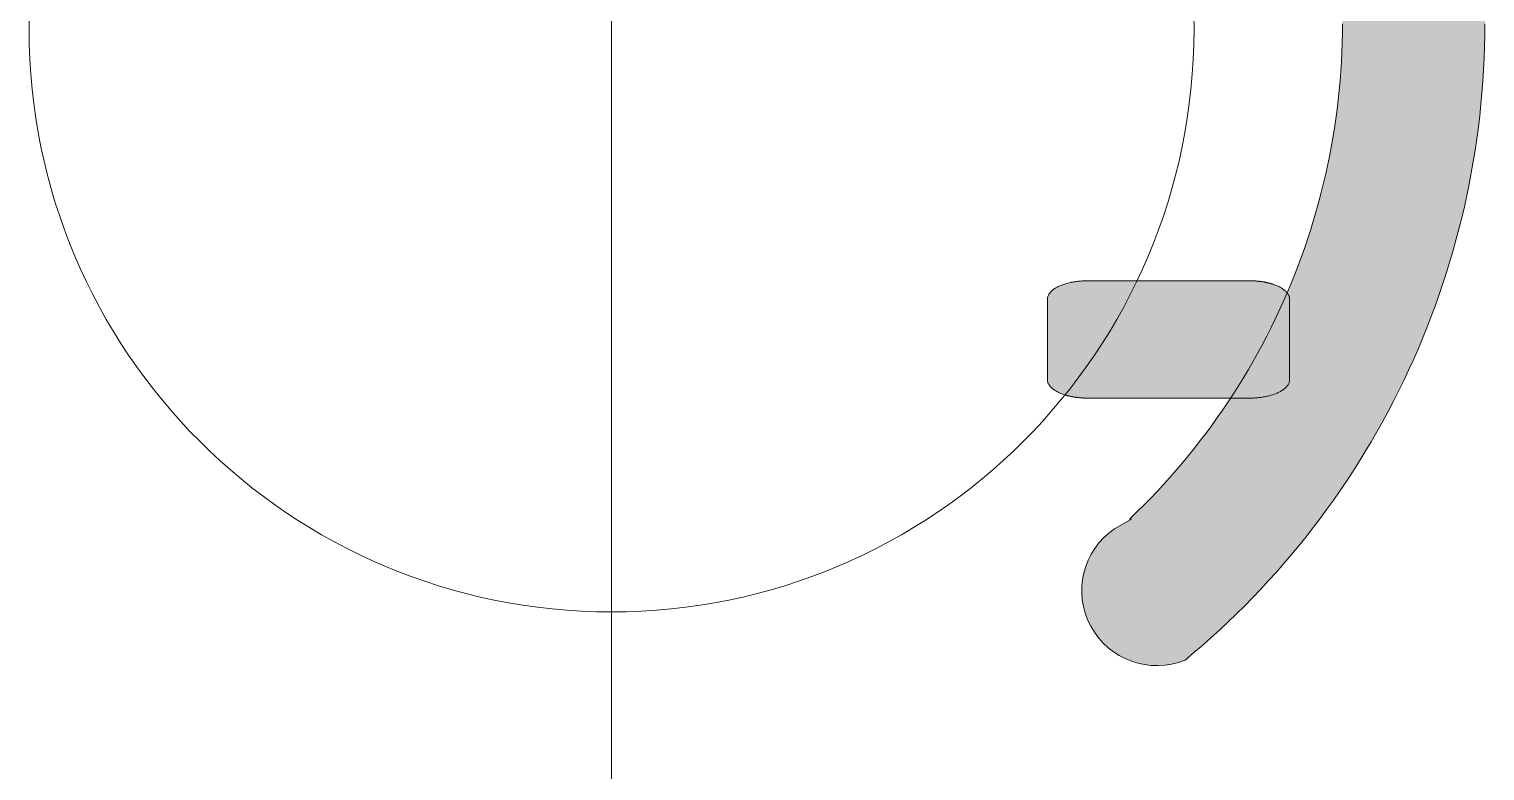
# Model space of a CAD drawing. Header units: metres. Extents: x 512 to 829, y -209 to 245.
# Drawn here: x 726.929 to 727.44, y -78.235 to -77.974 of the extents above; entities that cross this region are included whole.
import ezdxf

# ---------------------------------------------------------------- set-up
doc = ezdxf.new("R2010")
doc.units = ezdxf.units.M
doc.header["$LTSCALE"] = 0.508
doc.layers.add('None', color=7, linetype='Continuous', lineweight=5)

msp = doc.modelspace()

# ---------------------------------------------------------------- hatches: boundary and pattern name
at = {"layer": 'None', "linetype": 'Continuous', "lineweight": 0}
h = msp.add_hatch(color=253, dxfattribs=at)
edge = h.paths.add_edge_path()
edge.add_arc((727.3245898182173, -77.77331993848247), 0.0263100125701542, 151.7176080550718, 235.6582726372454, ccw=False)
edge.add_arc((727.3245866397265, -77.77332192253186), 0.02630815379662773, 67.76075311907522, 151.7105229499708, ccw=False)
edge.add_line((727.3345436158066, -77.74897079147968), (727.3376486158066, -77.75157179147969))
edge.add_line((727.3376486158066, -77.7515717914797), (727.3407176158066, -77.75421579147971))
edge.add_line((727.3407176158066, -77.75421579147962), (727.3437466158066, -77.75690079147962))
edge.add_line((727.3437466158067, -77.75690079147967), (727.3467326158067, -77.75962279147966))
edge.add_line((727.3467326158067, -77.75962279147961), (727.3496896158067, -77.76239279147961))
edge.add_line((727.3496896158067, -77.76239279147967), (727.3526066158067, -77.76520579147967))
edge.add_line((727.3526066158066, -77.76520579147962), (727.3554786158066, -77.76805279147962))
edge.add_line((727.3554786158066, -77.7680527914797), (727.3583156158066, -77.77094479147969))
edge.add_line((727.3583156158066, -77.77094479147968), (727.3611086158066, -77.77387379147967))
edge.add_line((727.3611086158066, -77.77387379147967), (727.3638566158066, -77.77683579147967))
edge.add_line((727.3638566158066, -77.7768357914797), (727.3665706158066, -77.7798447914797))
edge.add_line((727.3665706158067, -77.77984479147972), (727.3692426158067, -77.7828927914797))
edge.add_line((727.3692426158067, -77.78289279147964), (727.3718656158067, -77.78596879147963))
edge.add_line((727.3718656158067, -77.7859687914796), (727.3744476158066, -77.78908579147961))
edge.add_line((727.3744476158067, -77.78908579147969), (727.3769886158067, -77.79224079147971))
edge.add_line((727.3769886158067, -77.79224079147968), (727.3794856158066, -77.79543279147968))
edge.add_line((727.3794856158066, -77.7954327914797), (727.3819306158066, -77.7986497914797))
edge.add_line((727.3819306158067, -77.79864979147965), (727.3843366158067, -77.80190679147964))
edge.add_line((727.3843366158067, -77.80190679147961), (727.3866976158066, -77.80520079147962))
edge.add_line((727.3866976158067, -77.8052007914797), (727.3890126158067, -77.8085257914797))
edge.add_line((727.3890126158067, -77.80852579147961), (727.3912776158066, -77.8118817914796))
edge.add_line((727.3912776158066, -77.81188179147966), (727.3934946158066, -77.81526479147966))
edge.add_line((727.3934946158066, -77.81526479147965), (727.3956656158066, -77.81868079147966))
edge.add_line((727.3956656158067, -77.81868079147966), (727.3977866158067, -77.82212179147966))
edge.add_line((727.3977866158067, -77.82212179147962), (727.3998656158067, -77.82560479147962))
edge.add_line((727.3998656158067, -77.82560479147969), (727.4018896158067, -77.82910679147969))
edge.add_line((727.4018896158067, -77.8291067914796), (727.4038686158067, -77.8326407914796))
edge.add_line((727.4038686158067, -77.83264079147966), (727.4057976158067, -77.83620679147967))
edge.add_line((727.4057976158067, -77.83620679147964), (727.4076716158067, -77.83978679147964))
edge.add_line((727.4076716158066, -77.8397867914797), (727.4094966158067, -77.84339479147968))
edge.add_line((727.4094966158067, -77.84339479147968), (727.4112756158066, -77.8470367914797))
edge.add_line((727.4112756158066, -77.8470367914797), (727.4130016158066, -77.8507017914797))
edge.add_line((727.4130016158067, -77.85070179147965), (727.4146756158067, -77.85438579147966))
edge.add_line((727.4146756158067, -77.85438579147967), (727.4162956158067, -77.85809179147967))
edge.add_line((727.4162956158067, -77.85809179147964), (727.4178656158067, -77.86181979147963))
edge.add_line((727.4178656158067, -77.86181979147966), (727.4193876158067, -77.86558179147966))
edge.add_line((727.4193876158067, -77.86558179147971), (727.4208526158067, -77.8693567914797))
edge.add_line((727.4208526158067, -77.86935679147962), (727.4222636158066, -77.87314579147963))
edge.add_line((727.4222636158066, -77.87314579147971), (727.4236246158066, -77.87696279147971))
edge.add_line((727.4236246158067, -77.87696279147963), (727.4249316158067, -77.88079679147964))
edge.add_line((727.4249316158067, -77.88079679147961), (727.4261806158067, -77.88463979147961))
edge.add_line((727.4261806158066, -77.88463979147969), (727.4273816158067, -77.88851079147969))
edge.add_line((727.4273816158067, -77.88851079147969), (727.4285246158066, -77.89239479147969))
edge.add_line((727.4285246158066, -77.89239479147966), (727.4296146158066, -77.89629079147966))
edge.add_line((727.4296146158067, -77.89629079147971), (727.4306506158067, -77.90020979147971))
edge.add_line((727.4306506158067, -77.90020979147971), (727.4316296158067, -77.90413079147972))
edge.add_line((727.4316296158066, -77.9041307914797), (727.4325546158067, -77.9080697914797))
edge.add_line((727.4325546158067, -77.90806979147965), (727.4334266158066, -77.91202879147966))
edge.add_line((727.4334266158066, -77.91202879147966), (727.4342396158066, -77.91598779147967))
edge.add_line((727.4342396158066, -77.91598779147967), (727.4349996158066, -77.91996379147966))
edge.add_line((727.4349996158066, -77.91996379147963), (727.4357046158067, -77.92395779147964))
edge.add_line((727.4357046158067, -77.92395779147967), (727.4363516158066, -77.92794979147966))
edge.add_line((727.4363516158066, -77.9279497914797), (727.4369446158066, -77.9319567914797))
edge.add_line((727.4369446158066, -77.9319567914797), (727.4374796158066, -77.93596679147971))
edge.add_line((727.4374796158066, -77.9359667914797), (727.4379606158067, -77.93999079147969))
edge.add_line((727.4379606158067, -77.93999079147966), (727.4383836158066, -77.94401979147966))
edge.add_line((727.4383836158066, -77.94401979147972), (727.4387516158066, -77.94804879147972))
edge.add_line((727.4387516158067, -77.94804879147966), (727.4390616158067, -77.95208179147966))
edge.add_line((727.4390616158066, -77.95208179147971), (727.4393166158067, -77.9561267914797))
edge.add_line((727.4393166158067, -77.95612679147962), (727.4395136158066, -77.96017379147963))
edge.add_line((727.4395136158066, -77.96017379147963), (727.4396546158066, -77.96420779147962))
edge.add_line((727.4396546158067, -77.96420779147968), (727.4397406158067, -77.96825779147969))
edge.add_line((727.4397406158067, -77.96825779147969), (727.4397686158068, -77.97230879147968))
edge.add_line((727.4397686158067, -77.97230879147969), (727.4397406158066, -77.9763597914797))
edge.add_line((727.4397406158067, -77.9763597914797), (727.4396546158067, -77.98040879147969))
edge.add_line((727.4396546158067, -77.9804087914797), (727.4395136158067, -77.9844437914797))
edge.add_line((727.4395136158066, -77.98444379147963), (727.4393166158067, -77.98849079147965))
edge.add_line((727.4393166158067, -77.98849079147965), (727.4390616158066, -77.99253379147964))
edge.add_line((727.4390616158066, -77.99253379147967), (727.4387516158066, -77.99656879147967))
edge.add_line((727.4387516158067, -77.99656879147972), (727.4383836158067, -78.00059779147972))
edge.add_line((727.4383836158066, -78.00059779147966), (727.4379606158067, -78.00462379147967))
edge.add_line((727.4379606158067, -78.00462379147973), (727.4374806158066, -78.00864979147971))
edge.add_line((727.4374806158066, -78.00864979147968), (727.4369436158066, -78.0126637914797))
edge.add_line((727.4369436158066, -78.01266379147967), (727.4363526158066, -78.01665879147967))
edge.add_line((727.4363526158066, -78.0166587914797), (727.4357056158067, -78.0206557914797))
edge.add_line((727.4357056158067, -78.02065579147973), (727.4349996158066, -78.02465279147972))
edge.add_line((727.4349996158066, -78.02465279147964), (727.4342396158066, -78.02862979147966))
edge.add_line((727.4342396158066, -78.02862979147972), (727.4334256158066, -78.03258979147971))
edge.add_line((727.4334256158066, -78.03258979147961), (727.4325566158067, -78.03653879147961))
edge.add_line((727.4325566158067, -78.03653879147964), (727.4316306158066, -78.04048679147962))
edge.add_line((727.4316306158066, -78.04048679147968), (727.4306486158066, -78.04441579147968))
edge.add_line((727.4306486158067, -78.04441579147965), (727.4296146158067, -78.04832579147966))
edge.add_line((727.4296146158067, -78.04832579147967), (727.4285246158067, -78.05222179147968))
edge.add_line((727.4285246158066, -78.05222179147972), (727.4273816158067, -78.05610579147972))
edge.add_line((727.4273816158067, -78.0561057914797), (727.4261806158066, -78.0599767914797))
edge.add_line((727.4261806158066, -78.0599767914797), (727.4249316158066, -78.0638197914797))
edge.add_line((727.4249316158067, -78.06381979147966), (727.4236246158067, -78.06765379147967))
edge.add_line((727.4236246158067, -78.06765379147964), (727.4222656158067, -78.07146679147964))
edge.add_line((727.4222656158066, -78.07146679147968), (727.4208536158067, -78.07525979147968))
edge.add_line((727.4208536158067, -78.07525979147965), (727.4193856158066, -78.07903979147966))
edge.add_line((727.4193856158066, -78.07903979147966), (727.4178686158066, -78.08278879147966))
edge.add_line((727.4178686158067, -78.08278879147963), (727.4163006158067, -78.08651479147963))
edge.add_line((727.4163006158067, -78.08651479147966), (727.4146776158067, -78.09022679147967))
edge.add_line((727.4146776158067, -78.09022679147972), (727.4130036158067, -78.09391079147971))
edge.add_line((727.4130036158067, -78.09391079147963), (727.4112776158067, -78.09757579147964))
edge.add_line((727.4112776158066, -78.0975757914797), (727.4094976158066, -78.10121879147971))
edge.add_line((727.4094976158067, -78.10121879147971), (727.4076756158067, -78.1048227914797))
edge.add_line((727.4076756158066, -78.1048227914797), (727.4057956158066, -78.1084147914797))
edge.add_line((727.4057956158067, -78.10841479147973), (727.4038636158067, -78.11198279147973))
edge.add_line((727.4038636158067, -78.1119827914797), (727.4018896158067, -78.11550879147968))
edge.add_line((727.4018896158067, -78.11550879147967), (727.3998686158067, -78.11900479147968))
edge.add_line((727.3998686158067, -78.11900479147971), (727.3977906158067, -78.1224877914797))
edge.add_line((727.3977906158067, -78.12248779147967), (727.3956666158067, -78.12593479147966))
edge.add_line((727.3956666158067, -78.12593479147961), (727.3934956158067, -78.12935079147961))
edge.add_line((727.3934956158066, -78.12935079147962), (727.3912756158066, -78.13273879147962))
edge.add_line((727.3912756158066, -78.13273879147971), (727.3890096158067, -78.13609379147972))
edge.add_line((727.3890096158067, -78.13609379147965), (727.3866986158067, -78.13941279147964))
edge.add_line((727.3866986158067, -78.13941279147969), (727.3843416158068, -78.14270179147968))
edge.add_line((727.3843416158066, -78.14270179147968), (727.3819366158067, -78.1459587914797))
edge.add_line((727.3819366158067, -78.14595879147964), (727.3794886158067, -78.14917979147964))
edge.add_line((727.3794886158066, -78.1491797914797), (727.3769886158066, -78.1523757914797))
edge.add_line((727.3769886158067, -78.1523757914797), (727.3744516158067, -78.1555247914797))
edge.add_line((727.3744516158067, -78.1555247914797), (727.3718726158068, -78.1586387914797))
edge.add_line((727.3718726158066, -78.15863879147969), (727.3692426158067, -78.16172379147969))
edge.add_line((727.3692426158067, -78.16172379147963), (727.3665746158067, -78.16476679147964))
edge.add_line((727.3665746158067, -78.16476679147968), (727.3638636158067, -78.16777179147967))
edge.add_line((727.3638636158066, -78.16777179147971), (727.3611106158066, -78.17073979147972))
edge.add_line((727.3611106158066, -78.17073979147972), (727.3583166158066, -78.17366979147971))
edge.add_line((727.3583166158066, -78.17366979147971), (727.3554796158066, -78.17656179147971))
edge.add_line((727.3554796158066, -78.17656179147968), (727.3526076158066, -78.17940879147969))
edge.add_line((727.3526076158066, -78.17940879147966), (727.3496906158066, -78.18222179147966))
edge.add_line((727.3496906158067, -78.18222179147972), (727.3467336158067, -78.18499179147972))
edge.add_line((727.3467336158067, -78.18499179147966), (727.3437516158067, -78.18771079147966))
edge.add_line((727.3437516158067, -78.18771079147962), (727.3407196158067, -78.19039879147962))
edge.add_line((727.3407196158066, -78.19039879147965), (727.3376476158066, -78.19304479147965))
edge.add_line((727.3376476158066, -78.19304479147968), (727.3345496158066, -78.19563979147968))
edge.add_arc((727.3245922515816, -78.17128974235288), 0.02630729926823622, -151.71219724950163, -67.75907881953901, ccw=False)
edge.add_arc((727.3245924662817, -78.17128982811039), 0.02630744768849761, 124.3367026231833, 208.2874166844871, ccw=False)
edge.add_line((727.3097536158067, -78.14956679147963), (727.3157246158067, -78.14618479147961))
edge.add_line((727.3157246158066, -78.14618479147964), (727.3150106158066, -78.14619679147964))
edge.add_line((727.3150106158066, -78.14619679147961), (727.3152436158066, -78.1459787914796))
edge.add_line((727.3152436158067, -78.1459787914797), (727.3176516158067, -78.14365679147971))
edge.add_line((727.3176516158067, -78.14365679147966), (727.3200306158067, -78.14129779147966))
edge.add_line((727.3200306158067, -78.1412977914797), (727.3223756158067, -78.13890779147968))
edge.add_line((727.3223756158067, -78.13890779147971), (727.3246876158066, -78.13648379147972))
edge.add_line((727.3246876158066, -78.13648379147969), (727.3269706158067, -78.1340227914797))
edge.add_line((727.3269706158067, -78.13402279147965), (727.3292126158067, -78.13153779147964))
edge.add_line((727.3292126158067, -78.13153779147967), (727.3314176158067, -78.12902179147967))
edge.add_line((727.3314176158067, -78.12902179147966), (727.3335916158067, -78.12647179147967))
edge.add_line((727.3335916158067, -78.12647179147973), (727.3357276158066, -78.12389279147973))
edge.add_line((727.3357276158067, -78.12389279147965), (727.3378276158068, -78.12128679147965))
edge.add_line((727.3378276158066, -78.12128679147963), (727.3398916158067, -78.11864779147962))
edge.add_line((727.3398916158067, -78.1186477914797), (727.3419196158067, -78.1159797914797))
edge.add_line((727.3419196158067, -78.11597979147973), (727.3439076158066, -78.11328779147972))
edge.add_line((727.3439076158066, -78.1132877914797), (727.3458596158066, -78.1105637914797))
edge.add_line((727.3458596158067, -78.11056379147965), (727.3477736158068, -78.10781379147966))
edge.add_line((727.3477736158067, -78.10781379147966), (727.3496456158067, -78.10504279147966))
edge.add_line((727.3496456158067, -78.10504279147972), (727.3514836158067, -78.10223779147971))
edge.add_line((727.3514836158066, -78.10223779147964), (727.3532816158066, -78.09940879147965))
edge.add_line((727.3532816158066, -78.09940879147962), (727.3550356158066, -78.09656279147961))
edge.add_line((727.3550356158066, -78.09656279147964), (727.3567536158066, -78.09368279147965))
edge.add_line((727.3567536158066, -78.09368279147964), (727.3584296158066, -78.09078279147963))
edge.add_line((727.3584296158067, -78.09078279147968), (727.3600636158067, -78.08786479147967))
edge.add_line((727.3600636158067, -78.08786479147966), (727.3616596158066, -78.08491679147967))
edge.add_line((727.3616596158067, -78.08491679147971), (727.3632126158068, -78.08194979147973))
edge.add_line((727.3632126158067, -78.0819497914797), (727.3647226158066, -78.0789637914797))
edge.add_line((727.3647226158066, -78.07896379147962), (727.3661956158066, -78.07594779147962))
edge.add_line((727.3661956158066, -78.07594779147962), (727.3676236158067, -78.07291579147962))
edge.add_line((727.3676236158067, -78.07291579147966), (727.3690086158067, -78.06986779147967))
edge.add_line((727.3690086158067, -78.06986779147962), (727.3703496158067, -78.06680179147962))
edge.add_line((727.3703496158066, -78.06680179147963), (727.3716486158066, -78.06371379147964))
edge.add_line((727.3716486158066, -78.0637137914797), (727.3729046158066, -78.06061079147969))
edge.add_line((727.3729046158066, -78.06061079147969), (727.3741176158067, -78.05748679147968))
edge.add_line((727.3741176158067, -78.05748679147962), (727.3752846158067, -78.05435079147962))
edge.add_line((727.3752846158067, -78.05435079147969), (727.3764106158067, -78.05119279147969))
edge.add_line((727.3764106158067, -78.0511927914797), (727.3774906158067, -78.0480247914797))
edge.add_line((727.3774906158067, -78.04802479147963), (727.3785256158067, -78.04484079147964))
edge.add_line((727.3785256158067, -78.04484079147971), (727.3795186158067, -78.04163879147971))
edge.add_line((727.3795186158067, -78.04163879147961), (727.3804636158067, -78.03842779147962))
edge.add_line((727.3804636158067, -78.03842779147965), (727.3813676158067, -78.03519779147965))
edge.add_line((727.3813676158067, -78.03519779147962), (727.3822236158067, -78.03196179147962))
edge.add_line((727.3822236158067, -78.03196179147972), (727.3830346158067, -78.02871579147973))
edge.add_line((727.3830346158067, -78.02871579147961), (727.3837986158067, -78.0254567914796))
edge.add_line((727.3837986158067, -78.02545679147966), (727.3845196158067, -78.02218279147966))
edge.add_line((727.3845196158067, -78.02218279147962), (727.3851936158067, -78.0189027914796))
edge.add_line((727.3851936158067, -78.0189027914796), (727.3858226158067, -78.01561179147961))
edge.add_line((727.3858226158067, -78.01561179147961), (727.3864056158067, -78.01231179147962))
edge.add_line((727.3864056158067, -78.01231179147965), (727.3869406158067, -78.00900479147964))
edge.add_line((727.3869406158067, -78.0090047914797), (727.3874316158067, -78.0056897914797))
edge.add_line((727.3874316158067, -78.00568979147965), (727.3878746158067, -78.00237479147965))
edge.add_line((727.3878746158067, -78.00237479147961), (727.3882706158067, -77.99905179147962))
edge.add_line((727.3882706158067, -77.9990517914797), (727.3886216158068, -77.99571079147972))
edge.add_line((727.3886216158066, -77.99571079147972), (727.3889266158067, -77.99237979147972))
edge.add_line((727.3889266158067, -77.99237979147972), (727.3891826158067, -77.98904479147971))
edge.add_line((727.3891826158067, -77.98904479147961), (727.3893936158067, -77.98570179147961))
edge.add_line((727.3893936158066, -77.98570179147964), (727.3895556158067, -77.98235479147965))
edge.add_line((727.3895556158067, -77.98235479147968), (727.3896736158067, -77.9790047914797))
edge.add_line((727.3896736158067, -77.97900479147972), (727.3897446158068, -77.97565579147972))
edge.add_line((727.3897446158066, -77.97565579147965), (727.3897676158067, -77.97230879147965))
edge.add_line((727.3897676158067, -77.97230879147969), (727.3897446158066, -77.9689617914797))
edge.add_line((727.3897446158066, -77.96896179147961), (727.3896736158066, -77.9656117914796))
edge.add_line((727.3896736158067, -77.96561179147966), (727.3895556158067, -77.96226279147966))
edge.add_line((727.3895556158067, -77.9622627914797), (727.3893936158066, -77.95891579147971))
edge.add_line((727.3893936158066, -77.95891579147963), (727.3891826158066, -77.95557079147963))
edge.add_line((727.3891826158067, -77.95557079147966), (727.3889266158067, -77.95223879147966))
edge.add_line((727.3889266158067, -77.95223879147966), (727.3886216158066, -77.94890479147966))
edge.add_line((727.3886216158066, -77.94890479147966), (727.3882716158066, -77.94556879147967))
edge.add_line((727.3882716158066, -77.94556879147967), (727.3878736158066, -77.94224079147966))
edge.add_line((727.3878736158067, -77.94224079147966), (727.3874306158067, -77.93892279147965))
edge.add_line((727.3874306158067, -77.93892279147963), (727.3869406158067, -77.93560979147964))
edge.add_line((727.3869406158067, -77.93560979147969), (727.3864046158067, -77.9323037914797))
edge.add_line((727.3864046158067, -77.93230379147963), (727.3858226158067, -77.92900379147963))
edge.add_line((727.3858226158067, -77.92900379147966), (727.3851926158067, -77.92571079147964))
edge.add_line((727.3851926158067, -77.92571079147967), (727.3845206158067, -77.92243579147967))
edge.add_line((727.3845206158067, -77.92243579147964), (727.3837996158067, -77.91916279147964))
edge.add_line((727.3837996158067, -77.91916279147972), (727.3830336158067, -77.91590279147971))
edge.add_line((727.3830336158067, -77.91590279147965), (727.3822236158067, -77.91265579147966))
edge.add_line((727.3822236158067, -77.91265579147966), (727.3813666158067, -77.90941679147966))
edge.add_line((727.3813666158067, -77.90941679147966), (727.3804636158067, -77.90618879147965))
edge.add_line((727.3804636158067, -77.90618879147962), (727.3795186158067, -77.90297779147963))
edge.add_line((727.3795186158067, -77.90297779147966), (727.3785256158067, -77.89977579147966))
edge.add_line((727.3785256158067, -77.89977579147967), (727.3774906158067, -77.89659179147968))
edge.add_line((727.3774906158067, -77.89659179147964), (727.3764116158067, -77.89342679147963))
edge.add_line((727.3764116158067, -77.89342679147967), (727.3752856158067, -77.89026779147967))
edge.add_line((727.3752856158067, -77.89026779147969), (727.3741156158067, -77.88712679147969))
edge.add_line((727.3741156158067, -77.88712679147966), (727.3729036158066, -77.88400379147967))
edge.add_line((727.3729036158066, -77.8840037914797), (727.3716476158066, -77.88089979147969))
edge.add_line((727.3716476158066, -77.88089979147969), (727.3703466158066, -77.8778087914797))
edge.add_line((727.3703466158066, -77.87780879147965), (727.3690056158066, -77.87474279147966))
edge.add_line((727.3690056158067, -77.87474279147966), (727.3676216158067, -77.87169679147966))
edge.add_line((727.3676216158067, -77.87169679147962), (727.3661926158067, -77.86866179147961))
edge.add_line((727.3661926158067, -77.86866179147967), (727.3647226158066, -77.86565279147966))
edge.add_line((727.3647226158066, -77.86565279147965), (727.3632116158066, -77.86266579147966))
edge.add_line((727.3632116158067, -77.86266579147969), (727.3616576158066, -77.85969679147969))
edge.add_line((727.3616576158066, -77.85969679147968), (727.3600646158067, -77.85675179147967))
edge.add_line((727.3600646158067, -77.85675179147961), (727.3584296158067, -77.85383279147962))
edge.add_line((727.3584296158067, -77.8538327914797), (727.3567516158067, -77.8509287914797))
edge.add_line((727.3567516158066, -77.85092879147965), (727.3550356158066, -77.84805479147965))
edge.add_line((727.3550356158066, -77.84805479147963), (727.3532826158066, -77.84520979147962))
edge.add_line((727.3532826158066, -77.84520979147965), (727.3514836158066, -77.84237879147966))
edge.add_line((727.3514836158066, -77.84237879147963), (727.3496436158066, -77.83957179147963))
edge.add_line((727.3496436158067, -77.83957179147967), (727.3477716158067, -77.83679779147967))
edge.add_line((727.3477716158067, -77.83679779147963), (727.3458596158067, -77.83405079147963))
edge.add_line((727.3458596158067, -77.83405079147963), (727.3439066158068, -77.83132679147963))
edge.add_line((727.3439066158066, -77.83132679147968), (727.3419166158067, -77.82863279147969))
edge.add_line((727.3419166158067, -77.82863279147966), (727.3398886158067, -77.82596479147966))
edge.add_line((727.3398886158067, -77.82596479147969), (727.3378256158067, -77.82332679147969))
edge.add_line((727.3378256158067, -77.82332679147964), (727.3357226158066, -77.82071679147964))
edge.add_line((727.3357226158066, -77.82071679147964), (727.3335886158067, -77.81813979147964))
edge.add_line((727.3335886158067, -77.81813979147967), (727.3314186158067, -77.81559579147967))
edge.add_line((727.3314186158067, -77.81559579147961), (727.3292056158067, -77.81307079147962))
edge.add_line((727.3292056158067, -77.81307079147962), (727.3269636158067, -77.81058479147961))
edge.add_line((727.3269636158067, -77.81058479147964), (727.3246866158066, -77.80813079147964))
edge.add_line((727.3246866158066, -77.8081307914797), (727.3223746158067, -77.80570679147971))
edge.add_line((727.3223746158067, -77.80570679147968), (727.3200296158067, -77.80331679147969))
edge.add_line((727.3200296158067, -77.80331679147969), (727.3176506158067, -77.80095779147968))
edge.add_line((727.3176506158067, -77.80095779147962), (727.3156956158067, -77.79907279147963))
edge.add_line((727.3156956158067, -77.7990727914796), (727.3097476158067, -77.7950437914796))
edge.add_line((727.3097476158067, -77.79504379147966), (727.3097476158067, -77.79504379147966))
msp.add_hatch(color=8, dxfattribs=at).paths.add_polyline_path([(727.3002331748294, -78.10370797640041), (727.29988959763, -78.10370601872194), (727.2995462273888, -78.10370014686566), (727.299203270939, -78.10369036436873), (727.2988609348647, -78.10367667712376), (727.2985194253765, -78.10365909337531), (727.298178948187, -78.10363762371514), (727.2978397083867, -78.10361228107593), (727.2975019103211, -78.10358308072296), (727.2971657574672, -78.10355004024564), (727.2968314523107, -78.1035131795461), (727.2964991962247, -78.10347252082806), (727.2961691893478, -78.10342808858263), (727.2958416304638, -78.10337990957419), (727.2955167168818, -78.10332801282402), (727.2951946443178, -78.10327242959283), (727.2948756067763, -78.10321319336174), (727.2945597964333, -78.10315033981249), (727.2942474035214, -78.10308390680564), (727.2939386162142, -78.10301393435816), (727.2936336205138, -78.10294046461865), (727.2933326001381, -78.10286354184257), (727.2930357364106, -78.10278321236535), (727.2927432081509, -78.10269952457452), (727.2924551915671, -78.10261252888029), (727.2921718601494, -78.10252227768581), (727.2918933845665, -78.10242882535499), (727.2916199325612, -78.10233222817999), (727.291351668851, -78.1022325443472), (727.291088755028, -78.10212983390261), (727.2908313494614, -78.10202415871515), (727.290579607203, -78.10191558243957), (727.2903336798927, -78.10180417047809), (727.290093715668, -78.10168998994118), (727.2898598590743, -78.10157310960687), (727.2896322509782, -78.10145359987962), (727.2894110284823, -78.1013315327474), (727.2891963248426, -78.1012069817391), (727.2889882693886, -78.10108002187962), (727.2887869874452, -78.10095072964464), (727.2885926002571, -78.10081918291496), (727.2884052249158, -78.10068546092964), (727.2882249742893, -78.10054964423762), (727.2880519569538, -78.10041181464987), (727.2878862771285, -78.10027205518975), (727.2877280346125, -78.10013045004314), (727.2875773247256, -78.09998708450769), (727.2874342382495, -78.0998420449414), (727.2872988613742, -78.09969541871078), (727.2871712756456, -78.09954729413789), (727.2870515579168, -78.09939776044746), (727.286939780301, -78.099246907713), (727.286836010129, -78.09909482680257), (727.2867403099082, -78.0989416093239), (727.2866527372846, -78.09878734756978), (727.2865733450088, -78.09863213446135), (727.2865021809037, -78.09847606349342), (727.2864392878358, -78.09831922867727), (727.2863847036898, -78.09816172448438), (727.2863384613449, -78.09800364578916), (727.2863005886559, -78.09784508781252), (727.2862711084358, -78.09768614606378), (727.2862500384424, -78.09752691628353), (727.2862373913675, -78.09736749438582), (727.2862331748294, -78.09720797640034), (727.2862331748294, -78.06902997640032), (727.2862373913675, -78.06887045841495), (727.2862500384424, -78.06871103651724), (727.2862711084358, -78.06855180673699), (727.2863005886559, -78.06839286498825), (727.2863384613449, -78.06823430701161), (727.2863847036898, -78.06807622831639), (727.2864392878358, -78.06791872412339), (727.2865021809037, -78.06776188930723), (727.2865733450088, -78.0676058183393), (727.2866527372846, -78.06745060523099), (727.2867403099082, -78.06729634347676), (727.286836010129, -78.0671431259982), (727.286939780301, -78.06699104508778), (727.2870515579168, -78.06684019235331), (727.2871712756456, -78.06669065866288), (727.2872988613742, -78.06654253408999), (727.2874342382495, -78.06639590785937), (727.2875773247256, -78.06625086829308), (727.2877280346125, -78.06610750275763), (727.2878862771285, -78.06596589761102), (727.2880519569538, -78.0658261381509), (727.2882249742893, -78.06568830856315), (727.2884052249158, -78.06555249187113), (727.2885926002571, -78.0654187698857), (727.2887869874452, -78.06528722315613), (727.2889882693886, -78.06515793092115), (727.2891963248426, -78.06503097106156), (727.2894110284823, -78.06490642005326), (727.2896322509782, -78.06478435292115), (727.2898598590743, -78.0646648431939), (727.290093715668, -78.06454796285959), (727.2903336798927, -78.06443378232268), (727.290579607203, -78.0643223703612), (727.2908313494614, -78.06421379408562), (727.291088755028, -78.06410811889805), (727.291351668851, -78.06400540845357), (727.2916199325612, -78.06390572462078), (727.2918933845665, -78.06380912744578), (727.2921718601494, -78.06371567511485), (727.2924551915671, -78.06362542392037), (727.2927432081509, -78.06353842822625), (727.2930357364106, -78.06345474043542), (727.2933326001381, -78.0633744109582), (727.2936336205138, -78.06329748818212), (727.2939386162142, -78.06322401844261), (727.2942474035214, -78.06315404599502), (727.2945597964333, -78.06308761298828), (727.2948756067763, -78.06302475943903), (727.2951946443178, -78.06296552320794), (727.2955167168818, -78.06290993997663), (727.2958416304638, -78.06285804322647), (727.2961691893478, -78.06280986421814), (727.2964991962247, -78.06276543197271), (727.2968314523107, -78.06272477325456), (727.2971657574672, -78.06268791255513), (727.2975019103211, -78.0626548720777), (727.2978397083867, -78.06262567172485), (727.298178948187, -78.06260032908563), (727.2985194253765, -78.06257885942546), (727.2988609348647, -78.06256127567701), (727.299203270939, -78.06254758843193), (727.2995462273888, -78.062537805935), (727.29988959763, -78.06253193407883), (727.3002331748294, -78.06252997640036), (727.3572271748293, -78.06252997640036), (727.3575707520287, -78.06253193407883), (727.3579141222699, -78.062537805935), (727.3582570787197, -78.06254758843193), (727.358599414794, -78.06256127567701), (727.3589409242821, -78.06257885942546), (727.3592814014717, -78.06260032908563), (727.3596206412719, -78.06262567172485), (727.3599584393376, -78.0626548720777), (727.3602945921915, -78.06268791255513), (727.360628897348, -78.06272477325456), (727.360961153434, -78.06276543197271), (727.3612911603109, -78.06280986421814), (727.3616187191949, -78.06285804322647), (727.3619436327768, -78.06290993997663), (727.3622657053409, -78.06296552320794), (727.3625847428824, -78.06302475943903), (727.3629005532254, -78.06308761298828), (727.3632129461373, -78.06315404599502), (727.3635217334445, -78.06322401844261), (727.3638267291449, -78.06329748818212), (727.3641277495205, -78.0633744109582), (727.364424613248, -78.06345474043542), (727.3647171415078, -78.06353842822625), (727.3650051580917, -78.06362542392037), (727.3652884895092, -78.06371567511485), (727.3655669650923, -78.06380912744578), (727.3658404170975, -78.06390572462078), (727.3661086808077, -78.06400540845357), (727.3663715946307, -78.06410811889805), (727.3666290001972, -78.06421379408562), (727.3668807424557, -78.0643223703612), (727.367126669766, -78.06443378232268), (727.3673666339906, -78.06454796285959), (727.3676004905843, -78.0646648431939), (727.3678280986804, -78.06478435292115), (727.3680493211764, -78.06490642005326), (727.3682640248161, -78.06503097106156), (727.3684720802701, -78.06515793092115), (727.3686733622135, -78.06528722315613), (727.3688677494016, -78.0654187698857), (727.3690551247428, -78.06555249187113), (727.3692353753694, -78.06568830856315), (727.3694083927048, -78.0658261381509), (727.3695740725302, -78.06596589761102), (727.3697323150461, -78.06610750275763), (727.3698830249331, -78.06625086829308), (727.3700261114092, -78.06639590785937), (727.3701614882845, -78.06654253408999), (727.370289074013, -78.06669065866288), (727.3704087917419, -78.06684019235331), (727.3705205693576, -78.06699104508778), (727.3706243395296, -78.0671431259982), (727.3707200397505, -78.06729634347676), (727.370807612374, -78.06745060523099), (727.3708870046498, -78.0676058183393), (727.370958168755, -78.06776188930723), (727.3710210618228, -78.06791872412339), (727.3710756459689, -78.06807622831639), (727.3711218883137, -78.06823430701161), (727.3711597610028, -78.06839286498825), (727.3711892412229, -78.06855180673699), (727.3712103112161, -78.06871103651724), (727.3712229582911, -78.06887045841495), (727.3712271748293, -78.06902997640032), (727.3712271748293, -78.09720797640034), (727.3712229582911, -78.09736749438582), (727.3712103112161, -78.09752691628353), (727.3711892412229, -78.09768614606378), (727.3711597610028, -78.09784508781252), (727.3711218883137, -78.09800364578916), (727.3710756459689, -78.09816172448438), (727.3710210618228, -78.09831922867727), (727.370958168755, -78.09847606349342), (727.3708870046498, -78.09863213446135), (727.370807612374, -78.09878734756978), (727.3707200397505, -78.0989416093239), (727.3706243395296, -78.09909482680257), (727.3705205693576, -78.099246907713), (727.3704087917419, -78.09939776044746), (727.370289074013, -78.09954729413789), (727.3701614882845, -78.09969541871078), (727.3700261114092, -78.0998420449414), (727.3698830249331, -78.09998708450769), (727.3697323150461, -78.10013045004314), (727.3695740725302, -78.10027205518975), (727.3694083927048, -78.10041181464987), (727.3692353753694, -78.10054964423762), (727.3690551247428, -78.10068546092964), (727.3688677494016, -78.10081918291496), (727.3686733622135, -78.10095072964464), (727.3684720802701, -78.10108002187962), (727.3682640248161, -78.1012069817391), (727.3680493211764, -78.1013315327474), (727.3678280986804, -78.10145359987962), (727.3676004905843, -78.10157310960687), (727.3673666339906, -78.10168998994118), (727.367126669766, -78.10180417047809), (727.3668807424557, -78.10191558243957), (727.3666290001972, -78.10202415871515), (727.3663715946307, -78.10212983390261), (727.3661086808077, -78.1022325443472), (727.3658404170975, -78.10233222817999), (727.3655669650923, -78.10242882535499), (727.3652884895092, -78.10252227768581), (727.3650051580917, -78.10261252888029), (727.3647171415078, -78.10269952457452), (727.364424613248, -78.10278321236535), (727.3641277495205, -78.10286354184257), (727.3638267291449, -78.10294046461865), (727.3635217334445, -78.10301393435816), (727.3632129461373, -78.10308390680564), (727.3629005532254, -78.10315033981249), (727.3625847428824, -78.10321319336174), (727.3622657053409, -78.10327242959283), (727.3619436327768, -78.10332801282402), (727.3616187191949, -78.10337990957419), (727.3612911603109, -78.10342808858263), (727.360961153434, -78.10347252082806), (727.360628897348, -78.1035131795461), (727.3602945921915, -78.10355004024564), (727.3599584393376, -78.10358308072296), (727.3596206412719, -78.10361228107593), (727.3592814014717, -78.10363762371514), (727.3589409242821, -78.10365909337531), (727.358599414794, -78.10367667712376), (727.3582570787197, -78.10369036436873), (727.3579141222699, -78.10370014686566), (727.3575707520287, -78.10370601872194), (727.3572271748293, -78.10370797640041)])

# ---------------------------------------------------------------- linework, layer by layer
at = {"layer": 'None', "color": 7, "linetype": 'Continuous', "lineweight": 5}
msp.add_line((727.1332476158067, -77.62433079147968), (727.1332476158067, -79.02433079147966), dxfattribs=at)
at = {"layer": 'None', "color": 7, "linetype": 'Continuous', "lineweight": 9}
for p, q in [((727.3897446158066, -77.97565579147965), (727.3897676158067, -77.97230879147969)), ((727.4397686158067, -77.97230879147969), (727.4397406158067, -77.9763597914797)), ((727.3895556158067, -77.98235479147968), (727.3896736158067, -77.97900479147972)), ((727.3896736158067, -77.97900479147972), (727.3897446158066, -77.97565579147965)), ((727.4396546158067, -77.9804087914797), (727.4395136158066, -77.98444379147963)), ((727.4397406158067, -77.9763597914797), (727.4396546158067, -77.9804087914797)), ((727.3891826158067, -77.98904479147961), (727.3893936158066, -77.98570179147964)), ((727.3893936158066, -77.98570179147964), (727.3895556158067, -77.98235479147968)), ((727.4395136158066, -77.98444379147963), (727.4393166158067, -77.98849079147965)), ((727.3889266158067, -77.99237979147972), (727.3891826158067, -77.98904479147961)), ((727.4393166158067, -77.98849079147965), (727.4390616158066, -77.99253379147967)), ((727.3882706158067, -77.9990517914797), (727.3886216158066, -77.99571079147972)), ((727.3886216158066, -77.99571079147972), (727.3889266158067, -77.99237979147972)), ((727.4390616158066, -77.99253379147967), (727.4387516158067, -77.99656879147972)), ((727.3878746158067, -78.00237479147961), (727.3882706158067, -77.9990517914797)), ((727.4383836158066, -78.00059779147966), (727.4379606158067, -78.00462379147973)), ((727.4387516158067, -77.99656879147972), (727.4383836158066, -78.00059779147966)), ((727.3869406158067, -78.0090047914797), (727.3874316158067, -78.00568979147965)), ((727.3874316158067, -78.00568979147965), (727.3878746158067, -78.00237479147961)), ((727.4379606158067, -78.00462379147973), (727.4374806158066, -78.00864979147968)), ((727.3864056158067, -78.01231179147965), (727.3869406158067, -78.0090047914797)), ((727.4374806158066, -78.00864979147968), (727.4369436158066, -78.01266379147967)), ((727.3851936158067, -78.0189027914796), (727.3858226158067, -78.01561179147961)), ((727.3858226158067, -78.01561179147961), (727.3864056158067, -78.01231179147965)), ((727.4369436158066, -78.01266379147967), (727.4363526158066, -78.0166587914797)), ((727.3845196158067, -78.02218279147962), (727.3851936158067, -78.0189027914796)), ((727.4357056158067, -78.02065579147973), (727.4349996158066, -78.02465279147964)), ((727.4363526158066, -78.0166587914797), (727.4357056158067, -78.02065579147973)), ((727.3830346158067, -78.02871579147961), (727.3837986158067, -78.02545679147966)), ((727.3837986158067, -78.02545679147966), (727.3845196158067, -78.02218279147962)), ((727.4349996158066, -78.02465279147964), (727.4342396158066, -78.02862979147972)), ((727.3822236158067, -78.03196179147972), (727.3830346158067, -78.02871579147961)), ((727.4342396158066, -78.02862979147972), (727.4334256158066, -78.03258979147961)), ((727.3804636158067, -78.03842779147965), (727.3813676158067, -78.03519779147962)), ((727.3813676158067, -78.03519779147962), (727.3822236158067, -78.03196179147972)), ((727.4325566158067, -78.03653879147964), (727.4316306158066, -78.04048679147968)), ((727.4334256158066, -78.03258979147961), (727.4325566158067, -78.03653879147964)), ((727.3785256158067, -78.04484079147971), (727.3795186158067, -78.04163879147961)), ((727.3795186158067, -78.04163879147961), (727.3804636158067, -78.03842779147965)), ((727.4316306158066, -78.04048679147968), (727.4306486158067, -78.04441579147965)), ((727.3774906158067, -78.04802479147963), (727.3785256158067, -78.04484079147971)), ((727.4306486158067, -78.04441579147965), (727.4296146158067, -78.04832579147967)), ((727.3752846158067, -78.05435079147969), (727.3764106158067, -78.0511927914797)), ((727.3764106158067, -78.0511927914797), (727.3774906158067, -78.04802479147963)), ((727.4285246158066, -78.05222179147972), (727.4273816158067, -78.0561057914797)), ((727.4296146158067, -78.04832579147967), (727.4285246158066, -78.05222179147972)), ((727.3741176158067, -78.05748679147962), (727.3752846158067, -78.05435079147969)), ((727.4273816158067, -78.0561057914797), (727.4261806158066, -78.0599767914797)), ((727.3716486158066, -78.0637137914797), (727.3729046158066, -78.06061079147969)), ((727.3729046158066, -78.06061079147969), (727.3741176158067, -78.05748679147962)), ((727.4261806158066, -78.0599767914797), (727.4249316158067, -78.06381979147966)), ((727.3690086158067, -78.06986779147962), (727.3703496158066, -78.06680179147963)), ((727.3703496158066, -78.06680179147963), (727.3716486158066, -78.0637137914797)), ((727.4249316158067, -78.06381979147966), (727.4236246158067, -78.06765379147964)), ((727.3676236158067, -78.07291579147966), (727.3690086158067, -78.06986779147962)), ((727.4222656158066, -78.07146679147968), (727.4208536158067, -78.07525979147965)), ((727.4236246158067, -78.06765379147964), (727.4222656158066, -78.07146679147968)), ((727.3647226158066, -78.07896379147962), (727.3661956158066, -78.07594779147962)), ((727.3661956158066, -78.07594779147962), (727.3676236158067, -78.07291579147966)), ((727.4208536158067, -78.07525979147965), (727.4193856158066, -78.07903979147966)), ((727.3616596158067, -78.08491679147971), (727.3632126158067, -78.0819497914797)), ((727.3632126158067, -78.0819497914797), (727.3647226158066, -78.07896379147962)), ((727.4178686158067, -78.08278879147963), (727.4163006158067, -78.08651479147966)), ((727.4193856158066, -78.07903979147966), (727.4178686158067, -78.08278879147963)), ((727.3584296158067, -78.09078279147968), (727.3600636158067, -78.08786479147966)), ((727.3600636158067, -78.08786479147966), (727.3616596158067, -78.08491679147971)), ((727.4163006158067, -78.08651479147966), (727.4146776158067, -78.09022679147972)), ((727.3567536158066, -78.09368279147964), (727.3584296158067, -78.09078279147968)), ((727.4146776158067, -78.09022679147972), (727.4130036158067, -78.09391079147963)), ((727.3532816158066, -78.09940879147962), (727.3550356158066, -78.09656279147964)), ((727.3550356158066, -78.09656279147964), (727.3567536158066, -78.09368279147964)), ((727.4112776158066, -78.0975757914797), (727.4094976158067, -78.10121879147971)), ((727.4130036158067, -78.09391079147963), (727.4112776158066, -78.0975757914797)), ((727.3496456158067, -78.10504279147972), (727.3514836158066, -78.10223779147964)), ((727.3514836158066, -78.10223779147964), (727.3532816158066, -78.09940879147962)), ((727.4094976158067, -78.10121879147971), (727.4076756158066, -78.1048227914797)), ((727.3458596158067, -78.11056379147965), (727.3477736158067, -78.10781379147966)), ((727.3477736158067, -78.10781379147966), (727.3496456158067, -78.10504279147972)), ((727.4057956158067, -78.10841479147973), (727.4038636158067, -78.1119827914797)), ((727.4076756158066, -78.1048227914797), (727.4057956158067, -78.10841479147973)), ((727.3419196158067, -78.11597979147973), (727.3439076158066, -78.1132877914797)), ((727.3439076158066, -78.1132877914797), (727.3458596158067, -78.11056379147965)), ((727.4038636158067, -78.1119827914797), (727.4018896158067, -78.11550879147967)), ((727.3378276158066, -78.12128679147963), (727.3398916158067, -78.1186477914797)), ((727.3398916158067, -78.1186477914797), (727.3419196158067, -78.11597979147973)), ((727.4018896158067, -78.11550879147967), (727.3998686158067, -78.11900479147971)), ((727.3357276158067, -78.12389279147965), (727.3378276158066, -78.12128679147963)), ((727.3977906158067, -78.12248779147967), (727.3956666158067, -78.12593479147961)), ((727.3998686158067, -78.11900479147971), (727.3977906158067, -78.12248779147967)), ((727.3314176158067, -78.12902179147966), (727.3335916158067, -78.12647179147973)), ((727.3335916158067, -78.12647179147973), (727.3357276158067, -78.12389279147965)), ((727.3956666158067, -78.12593479147961), (727.3934956158066, -78.12935079147962)), ((727.3246876158066, -78.13648379147969), (727.3269706158067, -78.13402279147965)), ((727.3269706158067, -78.13402279147965), (727.3292126158067, -78.13153779147967)), ((727.3292126158067, -78.13153779147967), (727.3314176158067, -78.12902179147966)), ((727.3912756158066, -78.13273879147971), (727.3890096158067, -78.13609379147965)), ((727.3934956158066, -78.12935079147962), (727.3912756158066, -78.13273879147971)), ((727.3200306158067, -78.1412977914797), (727.3223756158067, -78.13890779147971)), ((727.3223756158067, -78.13890779147971), (727.3246876158066, -78.13648379147969)), ((727.3890096158067, -78.13609379147965), (727.3866986158067, -78.13941279147969)), ((727.3152436158067, -78.1459787914797), (727.3176516158067, -78.14365679147966)), ((727.3176516158067, -78.14365679147966), (727.3200306158067, -78.1412977914797)), ((727.3843416158066, -78.14270179147968), (727.3819366158067, -78.14595879147964)), ((727.3866986158067, -78.13941279147969), (727.3843416158066, -78.14270179147968)), ((727.3097536158067, -78.14956679147963), (727.3157246158066, -78.14618479147964)), ((727.3150106158066, -78.14619679147961), (727.3152436158067, -78.1459787914797)), ((727.3157246158066, -78.14618479147964), (727.3150106158066, -78.14619679147961)), ((727.3794886158066, -78.1491797914797), (727.3769886158067, -78.1523757914797)), ((727.3819366158067, -78.14595879147964), (727.3794886158066, -78.1491797914797)), ((727.3769886158067, -78.1523757914797), (727.3744516158067, -78.1555247914797)), ((727.3718726158066, -78.15863879147969), (727.3692426158067, -78.16172379147963)), ((727.3744516158067, -78.1555247914797), (727.3718726158066, -78.15863879147969)), ((727.3692426158067, -78.16172379147963), (727.3665746158067, -78.16476679147968)), ((727.3638636158066, -78.16777179147971), (727.3611106158066, -78.17073979147972)), ((727.3665746158067, -78.16476679147968), (727.3638636158066, -78.16777179147971)), ((727.3583166158066, -78.17366979147971), (727.3554796158066, -78.17656179147968)), ((727.3611106158066, -78.17073979147972), (727.3583166158066, -78.17366979147971)), ((727.3526076158066, -78.17940879147966), (727.3496906158067, -78.18222179147972)), ((727.3554796158066, -78.17656179147968), (727.3526076158066, -78.17940879147966)), ((727.3467336158067, -78.18499179147966), (727.3437516158067, -78.18771079147962)), ((727.3496906158067, -78.18222179147972), (727.3467336158067, -78.18499179147966)), ((727.3437516158067, -78.18771079147962), (727.3407196158066, -78.19039879147965)), ((727.3376476158066, -78.19304479147968), (727.3345496158066, -78.19563979147972)), ((727.3407196158066, -78.19039879147965), (727.3376476158066, -78.19304479147968))]:
    msp.add_line(p, q, dxfattribs=at)
msp.add_circle((727.1332476158067, -77.9743307914797), 0.2044262079113255, dxfattribs=at)
for centre, radius, start, end in [((727.3245924662817, -78.17128982811039), 0.02630744768849731, 124.336702623188, 208.2874166844867), ((727.3245922515816, -78.17128974235288), 0.02630729926823623, 208.2878027505009, 292.2409211804585)]:
    msp.add_arc(centre, radius, start, end, dxfattribs=at)
at = {"layer": 'None', "color": 7, "linetype": 'Continuous', "lineweight": 5}
msp.add_open_spline([(727.3002331748294, -78.10370797640041), (727.2964818861353, -78.10370797640041), (727.2899844635234, -78.10196630664962), (727.2862331748294, -78.09894964615114), (727.2862331748294, -78.09720797640034), (727.2862331748294, -78.08311897640033), (727.2862331748294, -78.06902997640032), (727.2862331748294, -78.06728830664952), (727.2899844635234, -78.06427164615116), (727.2964818861353, -78.06252997640036), (727.3002331748294, -78.06252997640036), (727.3287301748294, -78.06252997640036), (727.3572271748293, -78.06252997640036), (727.3609784635233, -78.06252997640036), (727.3674758861353, -78.06427164615116), (727.3712271748293, -78.06728830664952), (727.3712271748293, -78.06902997640032), (727.3712271748293, -78.08311897640033), (727.3712271748293, -78.09720797640034), (727.3712271748293, -78.09894964615114), (727.3674758861353, -78.10196630664962), (727.3609784635233, -78.10370797640041), (727.3572271748293, -78.10370797640041), (727.3287301748294, -78.10370797640041), (727.3002331748294, -78.10370797640041)], degree=2, knots=[0, 0, 0, 1, 2, 3, 3, 4, 4, 5, 6, 7, 7, 8, 8, 9, 10, 11, 11, 12, 12, 13, 14, 15, 15, 16, 16, 16], dxfattribs=at)

doc.saveas('drawing.dxf')
